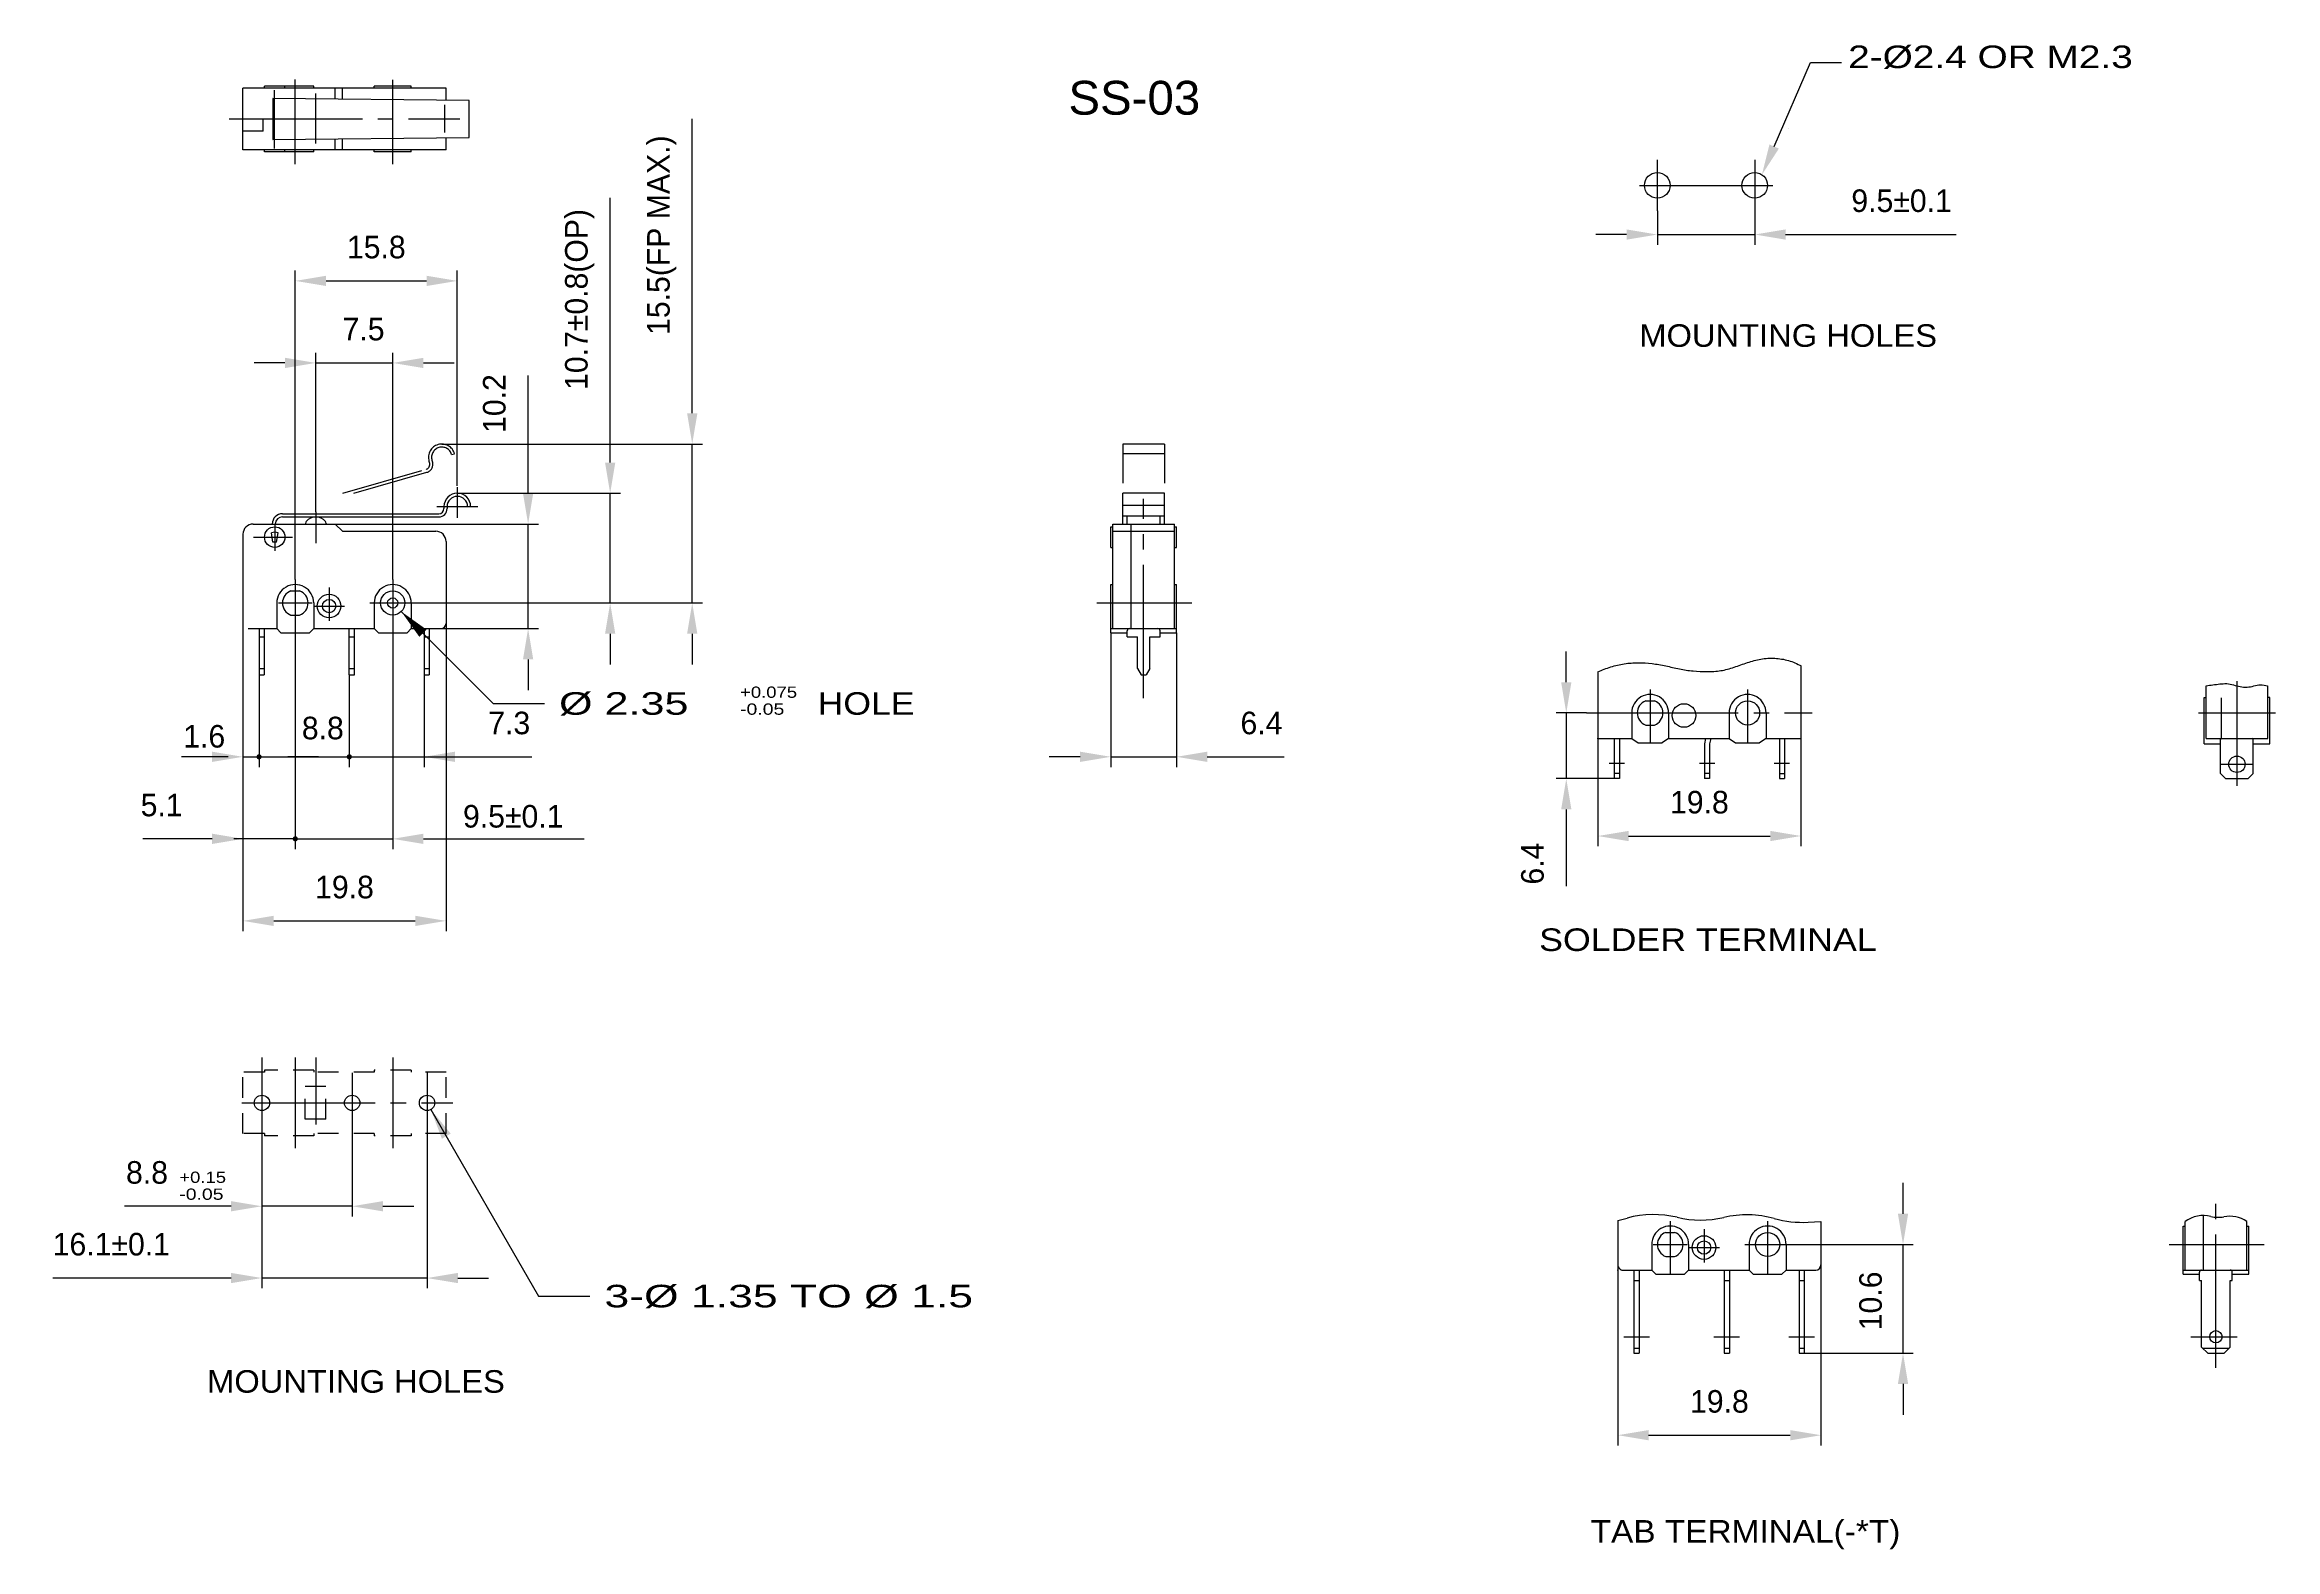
# Model space of a CAD drawing. Extents: x -34 to 184, y -92 to 54.
import ezdxf
from ezdxf.enums import TextEntityAlignment as Align

# ---------------------------------------------------------------- set-up
doc = ezdxf.new("R2010")
doc.units = 0
for name, pattern in [('CENTER', [17.5, 13, -1.5, 1.5, -1.5]), ('DASHED', [3.5, 2, -1.5]), ('PHANTOM', [15.5, 8, -1.5, 1.5, -1.5, 1.5, -1.5])]:
    doc.linetypes.add(name, pattern=pattern)
doc.layers.get('0').update_dxf_attribs({"linetype": 'CONTINUOUS'})
doc.layers.get('DEFPOINTS').update_dxf_attribs({"linetype": 'CONTINUOUS'})
doc.dimstyles.get("Standard").update_dxf_attribs({"dimtxt": 0.18, "dimasz": 0.18, "dimexe": 0.18, "dimexo": 0.0625, "dimgap": 0.09, "dimtad": 0, "dimtih": 1, "dimtoh": 1, "dimdec": 4, "dimzin": 0, "dimtxsty": 'STANDARD', "dimcen": 0.09, "dimazin": 3, "dimtfac": 1, "dimtdec": 4, "dimtofl": 0, "dimtmove": 0, "dimatfit": 3, "dimtolj": 1, "dimtzin": 0})

# ---------------------------------------------------------------- blocks, each defined once
blk = doc.blocks.new('*D0')
at = {"color": 4, "linetype": 'BYBLOCK'}
for p, q in [((-14.6, -2), (-14.6, -32)), ((5.2, -2), (5.2, -32)), ((-11.6, -31), (2.2, -31))]:
    blk.add_line(p, q, dxfattribs=at)
for points in [[(-11.6, -30.5), (-11.6, -31.5), (-14.6, -31)], [(2.2, -30.5), (2.2, -31.5), (5.2, -31)]]:
    blk.add_solid(points, dxfattribs=at)
at = {"layer": 'DEFPOINTS', "color": 0, "linetype": 'BYBLOCK'}
for p in [(-14.6, -2), (5.2, -2), (5.2, -31)]:
    blk.add_point(p, dxfattribs=at)
at = {"color": 4, "linetype": 'BYBLOCK'}
blk.add_text('19.8', height=2.2, dxfattribs=at).set_placement((-4.7, -28.8), align=Align.CENTER)
blk = doc.blocks.new('*D7')
at = {"color": 4, "linetype": 'BYBLOCK'}
for p, q in [((13.2, 13.7), (13.2, 22.2)), ((13.2, 10.7), (13.2, 13.7)), ((-5.6, 7.7), (14.2, 7.7)), ((13.2, -2.5), (13.2, 7.7)), ((4.7, -2.5), (14.2, -2.5)), ((13.2, -5.5), (13.2, -8.5))]:
    blk.add_line(p, q, dxfattribs=at)
for points in [[(12.7, 10.7), (13.7, 10.7), (13.2, 7.7)], [(12.7, -5.5), (13.7, -5.5), (13.2, -2.5)]]:
    blk.add_solid(points, dxfattribs=at)
at = {"layer": 'DEFPOINTS', "color": 0, "linetype": 'BYBLOCK'}
for p in [(-5.6, 7.7), (13.2, 7.7), (4.7, -2.5)]:
    blk.add_point(p, dxfattribs=at)
at = {"color": 4, "linetype": 'BYBLOCK'}
blk.add_text('10.2', height=2.2, rotation=90, dxfattribs=at).set_placement((11, 19.45), align=Align.CENTER)
blk = doc.blocks.new('*D1')
at = {"color": 4, "linetype": 'BYBLOCK'}
for p, q in [((-9.5, 2.28), (-9.5, 32.41)), ((-6.5, 31.41), (3.3, 31.41)), ((6.3, 11.41), (6.3, 32.41))]:
    blk.add_line(p, q, dxfattribs=at)
for points in [[(-6.5, 31.91), (-6.5, 30.91), (-9.5, 31.41)], [(3.3, 31.91), (3.3, 30.91), (6.3, 31.41)]]:
    blk.add_solid(points, dxfattribs=at)
at = {"layer": 'DEFPOINTS', "color": 0, "linetype": 'BYBLOCK'}
for p in [(6.3, 31.41), (6.3, 11.41), (-9.5, 2.28)]:
    blk.add_point(p, dxfattribs=at)
at = {"color": 4, "linetype": 'BYBLOCK'}
blk.add_text('15.8', height=2.2, dxfattribs=at).set_placement((-1.6, 33.61), align=Align.CENTER)
blk = doc.blocks.new('*D8')
at = {"color": 4, "linetype": 'BYBLOCK'}
for p, q in [((21.2, 16.7), (21.2, 39.5)), ((21.2, 13.7), (21.2, 16.7)), ((6.3, 10.7), (22.2, 10.7)), ((21.2, 0), (21.2, 10.7)), ((2.27, 0), (22.2, 0)), ((21.2, -3), (21.2, -6))]:
    blk.add_line(p, q, dxfattribs=at)
for points in [[(20.7, 13.7), (21.7, 13.7), (21.2, 10.7)], [(20.7, -3), (21.7, -3), (21.2, 0)]]:
    blk.add_solid(points, dxfattribs=at)
at = {"layer": 'DEFPOINTS', "color": 0, "linetype": 'BYBLOCK'}
for p in [(6.3, 10.7), (21.2, 10.7), (2.27, 0)]:
    blk.add_point(p, dxfattribs=at)
at = {"color": 4, "linetype": 'BYBLOCK'}
blk.add_text('10.7%%P0.8(OP)', height=2.2, rotation=90, dxfattribs=at).set_placement((19, 29.6), align=Align.CENTER)
blk = doc.blocks.new('*D9')
at = {"color": 4, "linetype": 'BYBLOCK'}
for p, q in [((29.2, 21.5), (29.2, 47.23)), ((29.2, 18.5), (29.2, 21.5)), ((4.79, 15.5), (30.2, 15.5)), ((29.2, 0), (29.2, 15.5)), ((2.27, 0), (30.2, 0)), ((29.2, -3), (29.2, -6))]:
    blk.add_line(p, q, dxfattribs=at)
for points in [[(28.7, 18.5), (29.7, 18.5), (29.2, 15.5)], [(28.7, -3), (29.7, -3), (29.2, 0)]]:
    blk.add_solid(points, dxfattribs=at)
at = {"layer": 'DEFPOINTS', "color": 0, "linetype": 'BYBLOCK'}
for p in [(4.79, 15.5), (29.2, 15.5), (2.27, 0)]:
    blk.add_point(p, dxfattribs=at)
at = {"color": 4, "linetype": 'BYBLOCK'}
blk.add_text('15.5(FP MAX.)', height=2.2, rotation=90, dxfattribs=at).set_placement((27, 35.87), align=Align.CENTER)
blk = doc.blocks.new('*D2')
at = {"color": 4, "linetype": 'BYBLOCK'}
for p, q in [((70, -2.9), (70, -16)), ((76.4, -2.9), (76.4, -16)), ((67, -15), (64, -15)), ((70, -15), (76.4, -15)), ((79.4, -15), (82.4, -15)), ((82.4, -15), (86.89, -15))]:
    blk.add_line(p, q, dxfattribs=at)
for points in [[(67, -14.5), (67, -15.5), (70, -15)], [(79.4, -14.5), (79.4, -15.5), (76.4, -15)]]:
    blk.add_solid(points, dxfattribs=at)
at = {"layer": 'DEFPOINTS', "color": 0, "linetype": 'BYBLOCK'}
for p in [(70, -2.9), (76.4, -2.9), (76.4, -15)]:
    blk.add_point(p, dxfattribs=at)
at = {"color": 4, "linetype": 'BYBLOCK'}
blk.add_text('6.4', height=2.2, dxfattribs=at).set_placement((84.69, -12.8), align=Align.CENTER)
blk = doc.blocks.new('*D3')
at = {"color": 4, "linetype": 'BYBLOCK'}
for p, q in [((119.43292, -25), (119.43292, -42.599991)), ((139.23291, -25), (139.23291, -42.599991)), ((122.43292, -41.599991), (136.23291, -41.599991))]:
    blk.add_line(p, q, dxfattribs=at)
for points in [[(122.43292, -41.099991), (122.43292, -42.099991), (119.43292, -41.599991)], [(136.23291, -41.099991), (136.23291, -42.099991), (139.23291, -41.599991)]]:
    blk.add_solid(points, dxfattribs=at)
at = {"layer": 'DEFPOINTS', "color": 0, "linetype": 'BYBLOCK'}
for p in [(119.43292, -25), (139.23291, -25), (139.23291, -41.599991)]:
    blk.add_point(p, dxfattribs=at)
at = {"color": 4, "linetype": 'BYBLOCK'}
blk.add_text('19.8', height=2.2, dxfattribs=at).set_placement((129.332915, -39.399991), align=Align.CENTER)
blk = doc.blocks.new('*D12')
at = {"color": 4, "linetype": 'BYBLOCK'}
for p, q in [((147.23, -20), (147.23, -17)), ((136.3, -23), (148.23, -23)), ((147.23, -33.6), (147.23, -23)), ((137.6, -33.6), (148.23, -33.6)), ((147.23, -36.6), (147.23, -39.6))]:
    blk.add_line(p, q, dxfattribs=at)
for points in [[(146.73, -20), (147.73, -20), (147.23, -23)], [(146.73, -36.6), (147.73, -36.6), (147.23, -33.6)]]:
    blk.add_solid(points, dxfattribs=at)
at = {"layer": 'DEFPOINTS', "color": 0, "linetype": 'BYBLOCK'}
for p in [(136.3, -23), (147.23, -23), (137.6, -33.6)]:
    blk.add_point(p, dxfattribs=at)
at = {"color": 4, "linetype": 'BYBLOCK'}
blk.add_text('10.6', height=2.2, rotation=90, dxfattribs=at).set_placement((145.16, -28.5), align=Align.CENTER)
blk = doc.blocks.new('*D6')
at = {"color": 4, "linetype": 'BYBLOCK'}
for p, q in [((-7.5, 8.9), (-7.5, 24.41)), ((0, 2.28), (0, 24.41)), ((-10.5, 23.41), (-13.5, 23.41)), ((-7.5, 23.41), (0, 23.41)), ((3, 23.41), (6, 23.41))]:
    blk.add_line(p, q, dxfattribs=at)
for points in [[(-10.5, 23.91), (-10.5, 22.91), (-7.5, 23.41)], [(3, 23.91), (3, 22.91), (0, 23.41)]]:
    blk.add_solid(points, dxfattribs=at)
at = {"layer": 'DEFPOINTS', "color": 0, "linetype": 'BYBLOCK'}
for p in [(0, 23.41), (-7.5, 8.9), (0, 2.28)]:
    blk.add_point(p, dxfattribs=at)
at = {"color": 4, "linetype": 'BYBLOCK'}
blk.add_text('7.5', height=2.2, dxfattribs=at).set_placement((-2.84, 25.61), align=Align.CENTER)
blk = doc.blocks.new('*D4')
at = {"color": 4, "linetype": 'BYBLOCK'}
for p, q in [((114.40287, 31.8325), (114.40287, 34.8325)), ((116.38, 28.8325), (113.40287, 28.8325)), ((114.40287, 28.8325), (114.40287, 22.432501)), ((119.08, 22.432501), (113.40287, 22.432501)), ((114.40287, 19.432501), (114.40287, 16.432501)), ((114.40287, 16.432501), (114.40287, 11.942501))]:
    blk.add_line(p, q, dxfattribs=at)
for points in [[(113.90287, 31.8325), (114.90287, 31.8325), (114.40287, 28.8325)], [(113.90287, 19.432501), (114.90287, 19.432501), (114.40287, 22.432501)]]:
    blk.add_solid(points, dxfattribs=at)
at = {"layer": 'DEFPOINTS', "color": 0, "linetype": 'BYBLOCK'}
for p in [(116.38, 28.8325), (114.40287, 22.432501), (119.08, 22.432501)]:
    blk.add_point(p, dxfattribs=at)
at = {"color": 4, "linetype": 'BYBLOCK'}
blk.add_text('6.4', height=2.2, rotation=90, dxfattribs=at).set_placement((112.20287, 14.142501), align=Align.CENTER)
blk = doc.blocks.new('*D5')
at = {"color": 4, "linetype": 'BYBLOCK'}
for p, q in [((117.48, 26.3325), (117.48, 15.833511)), ((137.28, 26.3325), (137.28, 15.833511)), ((120.48, 16.833511), (134.28, 16.833511))]:
    blk.add_line(p, q, dxfattribs=at)
for points in [[(120.48, 17.333511), (120.48, 16.333511), (117.48, 16.833511)], [(134.28, 17.333511), (134.28, 16.333511), (137.28, 16.833511)]]:
    blk.add_solid(points, dxfattribs=at)
at = {"layer": 'DEFPOINTS', "color": 0, "linetype": 'BYBLOCK'}
for p in [(117.48, 26.3325), (137.28, 26.3325), (137.28, 16.833511)]:
    blk.add_point(p, dxfattribs=at)
at = {"color": 4, "linetype": 'BYBLOCK'}
blk.add_text('19.8', height=2.2, dxfattribs=at).set_placement((127.38, 19.033511), align=Align.CENTER)
blk = doc.blocks.new('*D10')
at = {"color": 4, "linetype": 'BYBLOCK'}
for p, q in [((-12.75, -53.18), (-12.75, -59.83)), ((-3.95, -53.18), (-3.95, -59.83)), ((-18.75, -58.83), (-26.15, -58.83)), ((-15.75, -58.83), (-18.75, -58.83)), ((-3.95, -58.83), (-12.75, -58.83)), ((-0.95, -58.83), (2.05, -58.83))]:
    blk.add_line(p, q, dxfattribs=at)
for points in [[(-15.75, -58.33), (-15.75, -59.33), (-12.75, -58.83)], [(-0.95, -58.33), (-0.95, -59.33), (-3.95, -58.83)]]:
    blk.add_solid(points, dxfattribs=at)
at = {"layer": 'DEFPOINTS', "color": 0, "linetype": 'BYBLOCK'}
for p in [(-12.75, -53.18), (-3.95, -53.18), (-12.75, -58.83)]:
    blk.add_point(p, dxfattribs=at)
at = {"color": 4, "linetype": 'BYBLOCK'}
blk.add_text('8.8', height=2.2, dxfattribs=at).set_placement((-23.95, -56.63), align=Align.CENTER)
blk = doc.blocks.new('*D11')
at = {"color": 4, "linetype": 'BYBLOCK'}
for p, q in [((-12.75, -53.18), (-12.75, -66.83)), ((3.35, -53.18), (3.35, -66.83)), ((-18.75, -65.83), (-33.12, -65.83)), ((-15.75, -65.83), (-18.75, -65.83)), ((3.35, -65.83), (-12.75, -65.83)), ((6.35, -65.83), (9.35, -65.83))]:
    blk.add_line(p, q, dxfattribs=at)
for points in [[(-15.75, -65.33), (-15.75, -66.33), (-12.75, -65.83)], [(6.35, -65.33), (6.35, -66.33), (3.35, -65.83)]]:
    blk.add_solid(points, dxfattribs=at)
at = {"layer": 'DEFPOINTS', "color": 0, "linetype": 'BYBLOCK'}
for p in [(-12.75, -53.18), (3.35, -53.18), (-12.75, -65.83)]:
    blk.add_point(p, dxfattribs=at)
at = {"color": 4, "linetype": 'BYBLOCK'}
blk.add_text('16.1%%p0.1', height=2.2, dxfattribs=at).set_placement((-27.43, -63.63), align=Align.CENTER)
blk = doc.blocks.new('*D13')
at = {"color": 4, "linetype": 'BYBLOCK'}
for p, q in [((88.61, 38.23), (88.61, 34.93)), ((98.11, 38.23), (98.11, 34.93)), ((85.61, 35.93), (82.61, 35.93)), ((88.61, 35.93), (98.11, 35.93)), ((101.11, 35.93), (104.11, 35.93)), ((104.11, 35.93), (117.74, 35.93))]:
    blk.add_line(p, q, dxfattribs=at)
for points in [[(85.61, 36.43), (85.61, 35.43), (88.61, 35.93)], [(101.11, 36.43), (101.11, 35.43), (98.11, 35.93)]]:
    blk.add_solid(points, dxfattribs=at)
at = {"layer": 'DEFPOINTS', "color": 0, "linetype": 'BYBLOCK'}
for p in [(88.61, 38.23), (98.11, 38.23), (98.11, 35.93)]:
    blk.add_point(p, dxfattribs=at)
at = {"color": 4, "linetype": 'BYBLOCK'}
blk.add_text('9.5%%p0.1', height=2.2, dxfattribs=at).set_placement((112.42, 38.13), align=Align.CENTER)

msp = doc.modelspace()

# ---------------------------------------------------------------- linework, layer by layer
at = {"color": 4, "linetype": 'CONTINUOUS'}
for p, q in [((134.67046, 44.51404), (138.22459, 52.71219)), ((138.22459, 52.71219), (141.22459, 52.71219)), ((136.06955, 46.22323), (136.06955, 46.22323)), ((0.83085, -0.83085), (9.79885, -9.79885)), ((9.79885, -9.79885), (14.79885, -9.79885)), ((9.79885, -9.79885), (9.79885, -9.79885)), ((3.72511, -49.3996), (14.22733, -67.59)), ((14.22724, -67.58996), (19.22724, -67.58996)), ((14.22733, -67.59), (14.22733, -67.59))]:
    msp.add_line(p, q, dxfattribs=at)
at = {"color": 7, "linetype": 'CONTINUOUS'}
for p, q in [((-14.6, 44.2), (-14.6, 50.2)), ((5.19998, 50.2), (-14.6, 50.2)), ((-7.7, 50.39999), (-12.5, 50.39999)), ((-12.5, 50.2), (-12.5, 50.39999)), ((-10.5, 50.2), (-10.5, 50.39999)), ((-7.7, 50.2), (-7.7, 50.39999)), ((-5.6, 49.22156), (-5.6, 50.20003)), ((-4.9, 49.20969), (-4.9, 50.20003)), ((1.8, 50.39999), (-1.8, 50.39999)), ((-1.8, 50.2), (-1.8, 50.39999)), ((1.8, 50.2), (1.8, 50.39999)), ((5.19998, 49.02362), (5.19998, 50.2)), ((-11.68, 49.2), (-11.68, 45.2)), ((7.46646, 48.99995), (-11.68, 49.19999)), ((5.08226, 45.87822), (5.08226, 48.5863)), ((7.46646, 45.39996), (7.46646, 48.99995)), ((-12.63, 46), (-14.6, 46)), ((-12.63, 46), (-12.63, 47.19997)), ((-12.63, 47.19997), (-11.855, 47.19997)), ((5.19998, 44.2), (-14.6, 44.2)), ((-12.5, 44), (-12.5, 44.2)), ((-7.7, 44), (-12.5, 44)), ((-11.68, 45.19997), (7.46646, 45.39994)), ((-10.5, 44), (-10.5, 44.2)), ((-7.7, 44), (-7.7, 44.2)), ((-5.6, 44.20003), (-5.6, 45.26349)), ((-4.9, 44.20003), (-4.9, 45.2708)), ((-1.8, 44), (-1.8, 44.2)), ((1.8, 44), (-1.8, 44)), ((1.8, 44), (1.8, 44.2)), ((5.19998, 44.2), (5.19998, 45.3763)), ((-10.74403, 8.69999), (4.5, 8.69999)), ((5, 9.39999), (5, 9.19999)), ((5.3, 9.39999), (5.3, 9.19999)), ((7.3, 9.39999), (7.59999, 9.39999)), ((71.1752, 7.69999), (71.1752, 10.69999)), ((75.22463, 10.69999), (71.1752, 10.69999)), ((75.22463, 9.49999), (71.1752, 9.49999)), ((75.22463, 7.69999), (75.22463, 10.69999)), ((-14.6, 6.7), (-14.6, -2)), ((-13.6, 7.7), (-5.6, 7.7)), ((-11.675, 5.91837), (-11.825, 6.84268)), ((-11.325, 5.91838), (-11.175, 6.84268)), ((-10.74403, 8.39999), (4.5, 8.39999)), ((-8.5, 7.76569), (-8.5, 7.7)), ((-6.5, 7.76568), (-6.5, 7.7)), ((-5.6, 7.7), (-4.9, 7)), ((-4.9, 7), (4.19999, 7)), ((70, 5.425), (70, 7.425)), ((70, 7.425), (70.2, 7.425)), ((70.2, 7.69999), (76.2, 7.69999)), ((70.2, -2.5), (70.2, 7.69999)), ((70.2, 7), (76.2, 7)), ((71.1752, 8.49999), (75.22463, 8.49999)), ((71.60001, 7.69999), (71.60001, 8.49999)), ((72, -2.5), (72, 7.69999)), ((74.8, 7.69999), (74.8, 8.49999)), ((76.2, -2.5), (76.2, 7.69999)), ((76.2, 7.425), (76.39999, 7.425)), ((76.39999, 5.425), (76.39999, 7.425)), ((5.19999, 6), (5.19999, -2)), ((70, 5.425), (70.2, 5.425)), ((76.2, 5.425), (76.39999, 5.425)), ((-11.29999, 0), (-11.29999, -2.5)), ((-9.92647, 1.175), (-9.07353, 1.175)), ((-7.7, 0), (-7.7, -2.5)), ((-1.8, 0), (-1.8, -2.5)), ((1.8, 0), (1.8, -2.5)), ((70, 1.8), (70.2, 1.8)), ((70, -2.9), (70, 1.8)), ((76.2, 1.8), (76.39999, 1.8)), ((76.40001, -2.9), (76.40001, 1.8)), ((-9.92647, -1.175), (-9.07353, -1.175)), ((-14.1, -2.5), (-11.29999, -2.5)), ((-13.03, -2.5), (-13.03, -7)), ((-13.03, -3.3), (-12.53, -3.3)), ((-12.53, -2.5), (-12.53, -7)), ((-10.89999, -2.9), (-11.29999, -2.49999)), ((-10.89999, -2.9), (-8.1, -2.9)), ((-7.7, -2.5), (-8.1, -2.9)), ((-7.7, -2.5), (-1.8, -2.5)), ((-4.23, -7), (-4.23, -2.5)), ((-4.23, -3.3), (-3.73, -3.3)), ((-3.73, -7), (-3.73, -2.5)), ((-1.4, -2.9), (-1.8, -2.5)), ((-1.4, -2.9), (1.4, -2.9)), ((1.4, -2.9), (1.8, -2.5)), ((1.8, -2.5), (4.69999, -2.5)), ((3.07, -2.5), (3.07, -7)), ((3.07, -3.3), (3.57, -3.3)), ((3.57, -2.5), (3.57, -7)), ((69.99998, -2.5), (76.39999, -2.5)), ((70, -2.9), (71.59999, -2.9)), ((71.59996, -3.3), (71.59996, -2.7)), ((71.59996, -3.3), (72.59996, -3.3)), ((72.59996, -6.4), (72.59996, -3.3)), ((73.79996, -3.3), (74.79996, -3.3)), ((73.79996, -6.4), (73.79996, -3.3)), ((74.79996, -3.3), (74.79996, -2.7)), ((74.8, -2.9), (76.39999, -2.9)), ((-13.03, -6.4), (-12.53, -6.4)), ((-4.23, -6.4), (-3.73, -6.4)), ((3.07, -6.4), (3.57, -6.4)), ((72.59991, -6.4), (72.94991, -7.00001)), ((73.7999, -6.39998), (73.44989, -6.99998)), ((137.28, -6.12322), (137.28, -13.22446)), ((-13.03, -7), (-12.53, -7)), ((-4.23, -7), (-3.73, -7)), ((3.07, -7), (3.57, -7)), ((72.94997, -7), (73.44997, -7)), ((117.48, -6.72446), (117.48, -13.22446)), ((176.77998, -13.22446), (176.77998, -8.08307)), ((182.77998, -13.22446), (182.77998, -8.08307)), ((120.78001, -10.72446), (120.78001, -13.22446)), ((122.15353, -9.54946), (123.00647, -9.54946)), ((124.38, -10.72446), (124.38, -13.22446)), ((130.28001, -10.72446), (130.28001, -13.22446)), ((133.88, -10.72446), (133.88, -13.22446)), ((176.57997, -13.72446), (176.57997, -9.20059)), ((176.57997, -9.20059), (176.77998, -9.20059)), ((178.27997, -13.22446), (178.2803, -9.25267)), ((182.97998, -9.20059), (182.77998, -9.20059)), ((182.97998, -13.72446), (182.97998, -9.20059)), ((122.15353, -11.89947), (123.00647, -11.89947)), ((117.48, -13.22446), (120.78001, -13.22446)), ((119.08, -13.22446), (119.08, -17.12446)), ((119.58, -13.22446), (119.58, -17.12446)), ((120.78001, -13.22447), (121.405, -13.62447)), ((121.405, -13.62446), (123.755, -13.62446)), ((124.38, -13.22446), (123.755, -13.62446)), ((124.38, -13.22446), (130.28001, -13.22446)), ((127.98, -13.22446), (127.88, -13.72446)), ((127.88, -13.72446), (127.88, -17.12446)), ((128.48, -13.22446), (128.38, -13.72446)), ((128.38, -13.72446), (128.38, -17.12446)), ((130.28001, -13.22446), (130.905, -13.62447)), ((130.905, -13.62446), (133.255, -13.62446)), ((133.88, -13.22446), (133.255, -13.62446)), ((133.88, -13.22446), (137.28, -13.22446)), ((135.17999, -13.22446), (135.17999, -17.12446)), ((135.67999, -13.22446), (135.67999, -17.12446)), ((176.57997, -13.72446), (178.17998, -13.72446)), ((176.77998, -13.22446), (182.77998, -13.22446)), ((178.17998, -16.62446), (178.17998, -13.32446)), ((181.37997, -16.62446), (181.37997, -13.32446)), ((181.37997, -13.72446), (182.97998, -13.72446)), ((119.58, -16.62446), (119.08, -16.62446)), ((119.58, -17.12446), (119.08, -17.12446)), ((128.38, -16.62446), (127.88, -16.62446)), ((128.38, -17.12446), (127.88, -17.12446)), ((135.17999, -16.62446), (135.67999, -16.62446)), ((135.17999, -17.12446), (135.67999, -17.12446)), ((178.17998, -16.62446), (178.67998, -17.12446)), ((181.37999, -16.62446), (180.87999, -17.12446)), ((119.43292, -60.22444), (119.43292, -64.55696)), ((139.23291, -60.30467), (139.23291, -64.55696)), ((174.53293, -60.75696), (174.73293, -60.75696)), ((174.53293, -65.45696), (174.53293, -60.75696)), ((174.73293, -65.05696), (174.73293, -60.32599)), ((176.53293, -65.05696), (176.53293, -59.73328)), ((180.73293, -65.05696), (180.73293, -60.31114)), ((180.73293, -60.75696), (180.93292, -60.75696)), ((180.93294, -65.45696), (180.93294, -60.75696)), ((122.73294, -62.55696), (122.73294, -65.05696)), ((124.10646, -61.38196), (124.9594, -61.38196)), ((126.33293, -62.55696), (126.33293, -65.05696)), ((132.23293, -62.55696), (132.23293, -65.05696)), ((135.83293, -62.55696), (135.83293, -65.05696)), ((119.93292, -65.05696), (122.73294, -65.05696)), ((121.00293, -65.05696), (121.00293, -73.15695)), ((121.50293, -65.05696), (121.50293, -73.15695)), ((123.13292, -65.45697), (122.73292, -65.05696)), ((124.10646, -63.73197), (124.9594, -63.73197)), ((126.33292, -65.05696), (125.93291, -65.45697)), ((126.33293, -65.05696), (132.23293, -65.05696)), ((129.80293, -65.05696), (129.80293, -73.15695)), ((130.30293, -65.05696), (130.30293, -73.15695)), ((132.6329, -65.45698), (132.23291, -65.05697)), ((135.43289, -65.45691), (135.83289, -65.05692)), ((135.83293, -65.05696), (138.73291, -65.05696)), ((137.10294, -65.05696), (137.10294, -73.15695)), ((137.60294, -65.05696), (137.60294, -73.15695)), ((174.53291, -65.05696), (180.93292, -65.05696)), ((121.00293, -66.05696), (121.50293, -66.05696)), ((123.13293, -65.45696), (125.93292, -65.45696)), ((129.80293, -66.05696), (130.30293, -66.05696)), ((132.63293, -65.45696), (135.43292, -65.45696)), ((137.10294, -66.05696), (137.60294, -66.05696)), ((174.53293, -65.45696), (176.13292, -65.45696)), ((176.13289, -66.05696), (176.13289, -65.25696)), ((176.13289, -66.05696), (176.33289, -66.05696)), ((176.33289, -72.55695), (176.33289, -66.05696)), ((179.13289, -66.05696), (179.33289, -66.05696)), ((179.13289, -72.55695), (179.13289, -66.05696)), ((179.33289, -66.05696), (179.33289, -65.25696)), ((179.33293, -65.45696), (180.93292, -65.45696)), ((121.00293, -72.65695), (121.50293, -72.65695)), ((121.00293, -73.15695), (121.50293, -73.15695)), ((129.80293, -72.65695), (130.30293, -72.65695)), ((129.80293, -73.15695), (130.30293, -73.15695)), ((137.10294, -72.65695), (137.60294, -72.65695)), ((137.10294, -73.15695), (137.60294, -73.15695)), ((176.33287, -72.55704), (176.93285, -73.15702)), ((176.43289, -72.65695), (179.03288, -72.65695)), ((176.93289, -73.15695), (178.53288, -73.15695)), ((179.13275, -72.55684), (178.53276, -73.15683))]:
    msp.add_line(p, q, dxfattribs=at)
at = {"color": 2, "linetype": 'CENTER'}
for p, q in [((-9.5, 42.79938), (-9.5, 51.05605)), ((0, 42.79938), (0, 51.00841)), ((-11.53, 44.30507), (-11.53, 50.00682)), ((-7.48, 44.79315), (-7.48, 49.67403)), ((-15.95001, 47.2), (6.54999, 47.2)), ((123.2765, 43.22642), (123.2765, 38.22642)), ((132.7765, 43.22642), (132.7765, 38.22642)), ((121.55486, 40.72642), (135.10725, 40.72642)), ((6.3, 11.31016), (6.3, 8.29999)), ((-7.5, 8.9), (-7.5, 5.82504)), ((4.3, 9.39999), (8.3, 9.39999)), ((73.19997, -9.2895), (73.19997, 10.14542)), ((-11.5, 7.7), (-11.5, 5.07201)), ((-13.58393, 6.425), (-9.75251, 6.425)), ((-9.5, 2.27984), (-9.5, -2.9)), ((0, 2.27984), (0, -2.9)), ((-11.14385, 0), (-7.85615, 0)), ((-6.2, 1.50471), (-6.2, -1.74892)), ((-2.23648, 0), (2.2707, 0)), ((68.6456, 0), (77.88962, 0)), ((-7.6271, -0.3), (-4.70831, -0.3)), ((122.58, -8.44462), (122.58, -13.62446)), ((132.08, -8.44462), (132.08, -13.62446)), ((179.77998, -7.61254), (179.77998, -17.81722)), ((116.38, -10.72446), (118.24078, -10.72446)), ((118.17425, -10.72446), (138.38, -10.72446)), ((176.02998, -10.72446), (183.52998, -10.72446)), ((118.58, -15.62446), (120.08, -15.62446)), ((127.38, -15.62446), (128.88, -15.62446)), ((134.67999, -15.62446), (136.17999, -15.62446)), ((178.17998, -15.72446), (181.37997, -15.72446)), ((-12.74998, -44.31995), (-12.74998, -53.18015)), ((-9.49998, -44.31995), (-9.49998, -53.18015)), ((-7.49998, -44.31995), (-7.49998, -50.86613)), ((0.00002, -44.31995), (0.00002, -53.18015)), ((-3.94999, -45.82742), (-3.94999, -53.18015)), ((3.35001, -45.82742), (3.35001, -53.18015)), ((-14.69914, -48.75005), (5.85645, -48.75005)), ((177.73289, -74.59615), (177.73289, -58.5651)), ((124.53293, -60.27712), (124.53293, -65.45696)), ((134.03293, -60.27712), (134.03293, -65.45696)), ((122.88907, -62.55696), (126.17679, -62.55696)), ((126.40582, -62.85697), (129.32462, -62.85697)), ((127.83293, -61.05225), (127.83293, -64.30588)), ((131.79645, -62.55696), (136.30363, -62.55696)), ((173.17853, -62.55696), (182.42255, -62.55696)), ((120.00293, -71.55696), (122.50293, -71.55696)), ((128.80293, -71.55696), (131.30293, -71.55696)), ((136.10294, -71.55696), (138.60294, -71.55696)), ((175.3002, -71.55696), (179.79074, -71.55696))]:
    msp.add_line(p, q, dxfattribs=at)
at = {"color": 3, "linetype": 'PHANTOM'}
for p, q in [((75.22463, 15.50026), (71.1752, 15.50026)), ((71.1752, 15.50026), (71.1752, 11.69999)), ((75.22463, 15.50026), (75.22463, 11.69999)), ((3.53662, 13.84123), (3.59186, 13.64901)), ((3.82495, 13.92408), (3.88019, 13.73186)), ((5.74716, 14.47644), (6.0355, 14.5593)), ((75.22463, 14.54903), (71.1752, 14.54903)), ((-4.86036, 10.69999), (3.24939, 13.03037)), ((-3.77409, 10.69999), (3.33225, 12.74204))]:
    msp.add_line(p, q, dxfattribs=at)
at = {"color": 4, "linetype": 'BYBLOCK'}
for p, q in [((-9.5, -2.9), (-9.5, -24)), ((-9.5, -2.9), (-9.5, -24)), ((0, -2.9), (0, -24)), ((-13.03, -7), (-13.03, -15.99999)), ((-13.03, -7), (-13.03, -15.99999)), ((-4.23, -7), (-4.23, -15.99999)), ((3.07, -7), (3.07, -15.99999)), ((-17.6, -14.99999), (-20.6, -14.99999)), ((-16.03, -14.99999), (-19.03, -14.99999)), ((-14.6, -14.99999), (-13.03, -14.99999)), ((-13.03, -14.99999), (-4.23, -14.99999)), ((-7.23, -14.99999), (-10.23, -14.99999)), ((-10.03, -14.99999), (-7.03, -14.99999)), ((-7.03, -14.99999), (3.83667, -14.99999)), ((-4.23, -14.99999), (3.07, -14.99999)), ((-1.23, -14.99999), (1.77, -14.99999)), ((1.77, -14.99999), (6.26, -14.99999)), ((6.07, -14.99999), (9.07, -14.99999)), ((9.07, -14.99999), (13.56, -14.99999)), ((-20.6, -23), (-24.35666, -23)), ((-17.6, -23), (-20.6, -23)), ((-12.5, -23), (-15.5, -23)), ((-9.5, -23), (-14.6, -23)), ((-9.5, -23), (0, -23)), ((-6.5, -23), (-3.5, -23)), ((3, -23), (6, -23)), ((6, -23), (18.64831, -23))]:
    msp.add_line(p, q, dxfattribs=at)
at = {"color": 4}
for p, q in [((9.79885, -9.79885), (12.79885, -9.79885)), ((14.22733, -67.59), (17.22733, -67.59))]:
    msp.add_line(p, q, dxfattribs=at)
at = {"color": 7, "linetype": 'CENTER'}
msp.add_line((178.67998, -17.12446), (180.87997, -17.12446), dxfattribs=at)
at = {"color": 2, "linetype": 'DASHED'}
for p, q in [((-7.7, -45.55), (-12.49999, -45.55)), ((-12.49998, -45.55002), (-12.49998, -45.75001)), ((-7.69999, -45.55002), (-7.69999, -45.75001)), ((1.8, -45.55), (-1.8, -45.55)), ((-1.79998, -45.55002), (-1.79998, -45.75001)), ((1.80001, -45.55002), (1.80001, -45.75001)), ((-14.6, -51.75), (-14.6, -45.75)), ((-12.49999, -45.75), (-14.6, -45.75)), ((-8.52, -50.35001), (-8.52, -47.14999)), ((-6.52, -47.14999), (-8.52, -47.14999)), ((-1.8, -45.75), (-7.7, -45.75)), ((-6.52, -50.35001), (-6.52, -47.14999)), ((5.19999, -45.75), (1.8, -45.75)), ((5.19999, -51.75), (5.19999, -45.75)), ((-12.49999, -51.75), (-14.6, -51.75)), ((-7.7, -51.95), (-12.49999, -51.95)), ((-12.49998, -51.75001), (-12.49998, -51.95)), ((-6.52, -50.34999), (-8.52, -50.34999)), ((-1.8, -51.75), (-7.7, -51.75)), ((-7.69999, -51.75001), (-7.69999, -51.95)), ((1.8, -51.95), (-1.8, -51.95)), ((-1.79998, -51.75001), (-1.79998, -51.95)), ((5.19999, -51.75), (1.8, -51.75)), ((1.80001, -51.75001), (1.80001, -51.95001))]:
    msp.add_line(p, q, dxfattribs=at)
at = {"color": 2, "linetype": 'CONTINUOUS'}
for p, q in [((119.43291, -60.22446), (120.33834, -59.98216)), ((137.97241, -60.38155), (139.23291, -60.30469))]:
    msp.add_line(p, q, dxfattribs=at)
for points in [[(117.48, -6.72446, -0.033568987), (118.74382, -6.23657, -0.03779172), (120.06246, -5.92861, -0.037020343), (121.41331, -5.82741, -0.030335434), (122.766, -5.90814, -0.022879409), (124.10259, -6.13448, 0.001456201), (125.42857, -6.42011, 0.026026629), (126.76748, -6.6301, 0.026137509), (128.12094, -6.69493, 0.037535574), (129.47297, -6.59712, 0.045234491), (130.78309, -6.2611, -0.002188017), (132.06401, -5.81653, -0.035900691), (133.37382, -5.4708, -0.057204594), (134.7237, -5.38747, -0.058709156), (136.05783, -5.61734, -0.053738117), (137.30728, -6.13783)], [(176.77998, -8.08307, -0.012921919), (177.44408, -7.9828, -0.005353098), (178.11145, -7.89622, -0.038305732), (178.78317, -7.86722, -0.064322667), (179.44431, -7.98305, 0.025089318), (180.09654, -8.14964, 0.057047559), (180.76566, -8.20666, 0.069044187), (181.42444, -8.07985, -0.085734121), (182.08622, -7.97585, -0.061805142), (182.74959, -8.08307)]]:
    msp.add_lwpolyline(points, format="xyb", dxfattribs=at)
at = {"color": 4, "const_width": 0.2}
for points in [[(-13.18, -14.99999, 1), (-12.88, -14.99999, 1)], [(-4.38, -14.99999, 1), (-4.08, -14.99999, 1)], [(-9.65, -23, 1), (-9.35, -23, 1)]]:
    msp.add_lwpolyline(points, format="xyb", close=True, dxfattribs=at)
at = {"color": 7, "linetype": 'CONTINUOUS'}
for centre, radius in [((123.2765, 40.72642), 1.25), ((132.7765, 40.72642), 1.25), ((-11.5, 6.425), 1), ((-6.2, -0.3), 1.15), ((-6.2, -0.3), 0.65), ((0, 0), 1.175), ((0, 0), 0.5), ((125.88, -10.97446), 1.15), ((132.08, -10.72446), 1.175), ((179.77998, -15.72446), 0.8), ((-12.74998, -48.75005), 0.75), ((-3.94999, -48.75005), 0.75), ((3.35001, -48.75005), 0.75), ((127.83293, -62.85697), 1.15), ((127.83293, -62.85697), 0.65), ((134.03293, -62.55696), 1.175), ((177.73289, -71.55696), 0.6)]:
    msp.add_circle(centre, radius, dxfattribs=at)
at = {"color": 3, "linetype": 'PHANTOM'}
for centre, radius, start, end in [((4.78606, 14.20026), 1.3, 16.032271, 196.03222), ((3.1113, 13.51092), 0.5, 286.03233, 16.032271), ((3.1113, 13.51092), 0.8, 286.03233, 16.032271), ((4.78606, 14.20026), 1, 16.032271, 196.03222)]:
    msp.add_arc(centre, radius, start, end, dxfattribs=at)
at = {"color": 7, "linetype": 'CONTINUOUS'}
for centre, radius, start, end in [((-10.74403, 7.7), 1, 89.999982, 179.99985), ((4.5, 9.19999), 0.5, 270.00002, 0), ((4.5, 9.19999), 0.8, 270.00002, 0), ((6.3, 9.39999), 1.3, 0, 179.99996), ((6.3, 9.39999), 1, 0, 179.99996), ((-13.6, 6.7), 1, 89.999982, 180.00002), ((-11.5, 5.95), 0.95, 69.994795, 110.00522), ((-10.74403, 7.7), 0.7, 89.999982, 179.9998), ((-8.2, 7.76569), 0.3, 141.05756, 180.00002), ((-7.5, 7.2), 1.2, 38.942306, 141.05756), ((-6.8, 7.76568), 0.3, 359.99985, 38.94219), ((4.19999, 6), 1, 0, 89.999982), ((-11.5, 5.45), 0.5, 69.512748, 110.48733), ((-9.5, 0), 1.8, 0, 180.00002), ((-9.5, 0), 1.25, 109.94851, 250.05142), ((-9.5, 0), 1.25, 289.9486, 70.051404), ((0, 0), 1.8, 0, 180.00002), ((4.69999, -2), 0.5, 270.00002, 0), ((-4.1, -2.48377), 0.1, 341.56557, 0), ((-4.1, -2.48377), 0.1, 341.56557, 0), ((71.79996, -2.7), 0.2, 89.999982, 179.99996), ((74.59996, -2.7), 0.2, 0, 89.999982), ((122.58, -10.72446), 1.8, 0, 180.00002), ((122.58, -10.72446), 1.25, 109.94851, 250.05142), ((122.58, -10.72446), 1.25, 289.9486, 70.051404), ((132.08, -10.72446), 1.8, 0, 180.00002), ((178.27998, -13.32446), 0.1, 90.000003, 180.00001), ((181.27998, -13.32446), 0.1, 0, 90.000003), ((124.53293, -62.55696), 1.8, 0, 180.00002), ((134.03293, -62.55696), 1.8, 0, 180.00002), ((124.53293, -62.55696), 1.25, 109.94851, 250.05142), ((124.53293, -62.55696), 1.25, 289.9486, 70.051404), ((119.93292, -64.55696), 0.5, 180.00004, 270.00007), ((129.93292, -65.04073), 0.1, 341.56557, 0), ((129.93292, -65.04073), 0.1, 341.56557, 0), ((138.73291, -64.55696), 0.5, 270.00002, 0), ((176.33289, -65.25696), 0.2, 89.999982, 179.99996), ((179.13287, -65.25696), 0.2, 0, 89.999982)]:
    msp.add_arc(centre, radius, start, end, dxfattribs=at)
at = {"color": 2, "linetype": 'CONTINUOUS'}
for centre, radius, start, end in [((122.92345, -69.64223), 10, 76.756081, 104.98165), ((127.5054, -50.17415), 10, 256.75601, 282.95913), ((131.99052, -69.66477), 10, 74.415239, 102.9592), ((137.36377, -50.40007), 10, 254.41538, 273.48937), ((176.52319, -62.73326), 3, 76.142512, 126.63794), ((177.96022, -56.9079), 3, 256.14282, 280.61686), ((179.06566, -62.80519), 3, 56.23723, 100.61677)]:
    msp.add_arc(centre, radius, start, end, dxfattribs=at)
at = {"color": 7, "linetype": 'CONTINUOUS'}
for p in [(117.48, -13.22446), (119.43292, -65.05696)]:
    msp.add_point(p, dxfattribs=at)
at = {"color": 4, "linetype": 'CONTINUOUS'}
msp.add_solid([(135.12921, 44.31516), (134.21172, 44.71292), (133.47719, 41.76157)], dxfattribs=at)
at = {"color": 4}
for points in [[(2.59862, -3.30572), (3.30572, -2.59862), (0.83085, -0.83085)], [(4.7921, -52.24767), (5.65812, -51.74767), (3.72511, -49.3996)]]:
    msp.add_solid(points, dxfattribs=at)
at = {"color": 4, "linetype": 'BYBLOCK'}
for points in [[(-17.6, -14.49999), (-17.6, -15.49999), (-14.6, -14.99999)], [(6.07, -14.49999), (6.07, -15.49999), (3.07, -14.99999)], [(-17.6, -22.5), (-17.6, -23.5), (-14.6, -23)], [(3, -22.5), (3, -23.5), (0, -23)]]:
    msp.add_solid(points, dxfattribs=at)
at = {"layer": 'DEFPOINTS', "color": 0, "linetype": 'BYBLOCK'}
for p in [(-14.6, -2), (-9.5, -2.9), (-9.5, -2.9), (0, -2.9), (-13.03, -7), (-13.03, -7), (-4.23, -7), (-4.23, -7), (3.07, -7), (3.07, -14.99999), (0, -23)]:
    msp.add_point(p, dxfattribs=at)
at = {"layer": 'DEFPOINTS', "color": 4, "linetype": 'BYBLOCK'}
for p in [(-13.03, -14.99999), (-4.23, -14.99999)]:
    msp.add_point(p, dxfattribs=at)

# ---------------------------------------------------------------- texts
at = {"color": 4, "linetype": 'CONTINUOUS'}
for s, height, width, p in [('2-%%c2.4 OR M2.3', 2.2, 1.285696, (141.88203, 52.16395)), ('SS-03', 3.3, 1.047639, (65.87071, 47.61837)), ('MOUNTING HOLES', 2.2, 1.082691, (121.52332, 24.97997)), ('%%C 2.35', 2.2, 1.428523, (16.21334, -10.89885)), ('+0.075', 1.1, 1.224448, (33.86167, -9.24885)), (' HOLE', 2.2, 1.178523, (40.46167, -10.89885)), ('-0.05', 1.1, 1.285661, (33.86167, -10.89885)), ('SOLDER TERMINAL', 2.2, 1.184305, (111.75683, -33.93595)), ('+0.15', 1.1, 1.224448, (-20.80469, -56.55198)), ('-0.05', 1.1, 1.285661, (-20.80469, -58.20198)), ('3-%%C 1.35 TO %%C 1.5', 2.1999998, 1.474773, (20.64174, -68.68996)), ('MOUNTING HOLES', 2.1999998, 1.08271, (-18.09254, -77.0138)), ('TAB TERMINAL(-*T)', 2.2, 1.10608, (116.78288, -91.6306))]:
    msp.add_text(s, height=height, dxfattribs=dict(at, width=width)).set_placement(p)
at = {"color": 4, "linetype": 'BYBLOCK'}
for s, p in [('7.3', (11.36, -12.79999)), ('8.8', (-6.8137, -13.29393)), ('5.1', (-22.52333, -20.8))]:
    msp.add_text(s, height=2.2, dxfattribs=at).set_placement(p, align=Align.CENTER)
for s, p in [('1.6', (-18.37278, -12.99757)), ('9.5%%P0.1', (11.74982, -20.8))]:
    msp.add_text(s, height=2.2, dxfattribs=at).set_placement(p, align=Align.MIDDLE)

# ---------------------------------------------------------------- dimensions: what is measured, and where the dimension line sits
at = {"color": 4, "linetype": 'CONTINUOUS'}
for base, p1, p2, text, picture, middle in [((29.19999, 15.50026), (2.2707, 0), (4.78606, 15.50026), '15.5(FP MAX.)', '*D9', (26.99999, 35.86693)), ((21.19999, 10.69999), (2.2707, 0), (6.3, 10.69999), '10.7%%P0.8(OP)', '*D8', (18.99999, 29.59999)), ((13.19999, 7.7), (4.69999, -2.5), (-5.6, 7.7), '10.2', '*D7', (10.99999, 19.45))]:
    dim = msp.add_linear_dim(base=base, p1=p1, p2=p2, angle=90, text=text, dimstyle='Standard', dxfattribs=at)
    dim.commit()
    dim.dimension.update_dxf_attribs({"geometry": picture, "text_midpoint": middle})
for base, p1, p2, picture, middle, set_off in [((132.7765, 35.92534), (123.2765, 38.22642), (132.7765, 38.22642), '*D13', (147.09317, 38.12534), (34.67105, 0)), ((137.28, -22.72345), (117.48, -13.22446), (137.28, -13.22446), '*D5', (127.38, -20.52345), (0, -39.55696)), ((139.23291, -81.15695), (119.43292, -64.55696), (139.23291, -64.55696), '*D3', (129.33292, -78.95695), (0, -39.55696))]:
    dim = msp.add_linear_dim(base=base, p1=p1, p2=p2, dimstyle='Standard', dxfattribs=at)
    dim.commit()
    dim.dimension.update_dxf_attribs({"geometry": picture, "text_midpoint": middle, "insert": set_off})
for base, p1, p2, picture, middle in [((6.3, 31.41443), (-9.5, 2.27984), (6.3, 11.41016), '*D1', (-1.6, 33.61443)), ((5.19999, -31), (-14.6, -2), (5.19999, -2), '*D0', (-4.7, -28.8)), ((76.39999, -14.99999), (69.99998, -2.9), (76.39999, -2.9), '*D2', (84.68999, -12.79999))]:
    dim = msp.add_linear_dim(base=base, p1=p1, p2=p2, dimstyle='Standard', dxfattribs=at)
    dim.commit()
    dim.dimension.update_dxf_attribs({"geometry": picture, "text_midpoint": middle})
dim = msp.add_linear_dim(base=(0, 23.41443), p1=(-7.5, 8.9), p2=(0, 2.27984), dimstyle='Standard', dxfattribs=at)
dim.commit()
dim.dimension.update_dxf_attribs({"geometry": '*D6', "text_midpoint": (-2.84009, 25.61443), "dimtype": 128})
dim = msp.add_linear_dim(base=(114.40287, -17.12446), p1=(116.38, -10.72446), p2=(119.08, -17.12446), angle=90, dimstyle='Standard', dxfattribs=at)
dim.commit()
dim.dimension.update_dxf_attribs({"geometry": '*D4', "text_midpoint": (112.20287, -25.41446), "insert": (0, -39.55696)})
dim = msp.add_linear_dim(base=(-12.74998, -65.82506), p1=(3.35001, -53.18015), p2=(-12.74998, -53.18015), text='16.1%%p0.1', dimstyle='Standard')
dim.commit()
dim.dimension.update_dxf_attribs({"geometry": '*D11', "text_midpoint": (-27.43331, -63.62506)})
dim = msp.add_linear_dim(base=(-12.74998, -58.83493), p1=(-3.94999, -53.18015), p2=(-12.74998, -53.18015), dimstyle='Standard')
dim.commit()
dim.dimension.update_dxf_attribs({"geometry": '*D10', "text_midpoint": (-23.94998, -56.63493)})
dim = msp.add_linear_dim(base=(147.23291, -62.55696), p1=(137.60294, -73.15695), p2=(136.30363, -62.55696), angle=90, dimstyle='Standard', dxfattribs=at)
dim.commit()
dim.dimension.update_dxf_attribs({"geometry": '*D12', "text_midpoint": (145.16318, -68.05463), "dimtype": 128, "insert": (0, -39.55696)})

doc.saveas('drawing.dxf')
